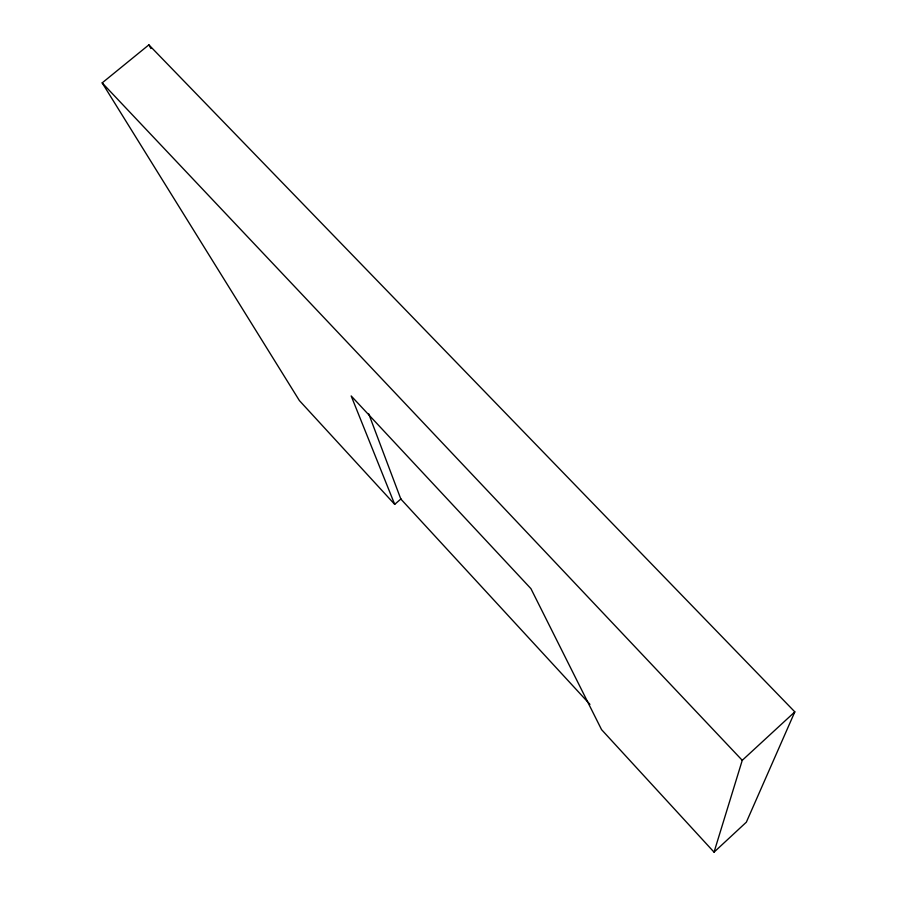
<?xml version="1.0" encoding="UTF-8"?>
<svg xmlns="http://www.w3.org/2000/svg" width="897" height="897" viewBox="0 0 897 897"><rect width="100%" height="100%" fill="white"/><g stroke="black" fill="none" stroke-linecap="round" stroke-linejoin="round"><path stroke-width="1.35" d="M394.702 504.361L351.175 395.936L530.934 588.656L601.562 729.642L714.046 852.15L742.256 760.32L794.82 711.87L148.88 44.85L102.18 82.883L299.385 400.567L394.702 504.361L401.026 498.855M794.82 711.87L746.349 822.179L714.046 852.15M102.18 82.883L742.256 760.32M589.946 704.369L400.824 499.024L368.723 413.831M148.88 44.85L150.898 48.528"/></g></svg>
